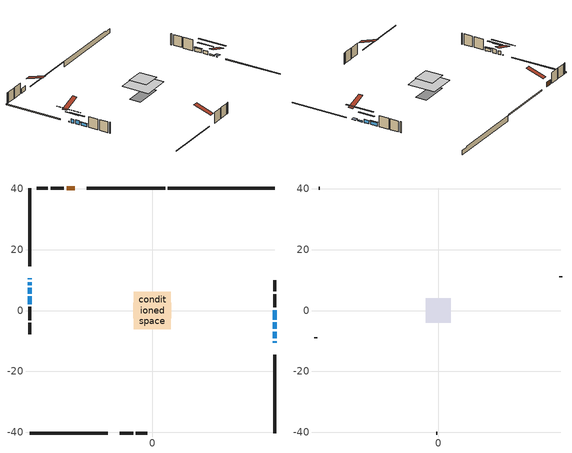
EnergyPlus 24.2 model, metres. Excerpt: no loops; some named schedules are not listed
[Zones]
conditioned space
 floor adiabatic (AdiabaticFloorConstruction): -6.1,-6.1 -6.1,6.1 6.1,6.1 6.1,-6.1 z3.2
 floor foundation (Slab1 construction): -6.24,-2.52 -6.24,2.52 6.24,2.52 6.24,-2.52 z-1.6
 wall outside (RimJoist1 construction): 4.21,40.19 -21.45,40.19 / -40.19,-40.19 -14.53,-40.19 / -40.19,40.19 -40.19,14.53 / 40.19,-40.19 40.19,-14.53 z0.76:1.06
 wall outside (AdiabaticWallConstruction 1): -25.39,40.19 -28.06,40.19 z0.76:2.79
 wall outside (AdiabaticWallConstruction): 40.19,-10.6 40.19,-10.03 z0.76:0.94; 40.19,-9.11 40.19,-6.97 z0.76:1.37; -40.19,10.6 -40.19,10.27 z0.76:1.08; -40.19,9.35 -40.19,8.33 z0.76:2.39; 40.19,-6.04 40.19,-3.91 z0.76:2.28; -40.19,7.4 -40.19,5.57 z0.76:2.59; 40.19,-2.98 40.19,0.1 z0.76:2.3; -40.19,4.64 -40.19,2.1 z0.76:2.03
 wall outside (Wall1 construction): -28.99,40.19 -33.29,40.19 / -10.59,-40.19 -6.29,-40.19 / -40.19,1.18 -40.19,-3.13 / 40.19,1.03 40.19,5.34 z0.76:5.64
 wall outside (Wall2 construction): -34.22,40.19 -37.93,40.19 / -5.36,-40.19 -1.65,-40.19 / -40.19,-4.06 -40.19,-7.77 / 40.19,6.26 40.19,9.98 z0.76:5.64
 wall foundation (FoundationWall1 construction): 5.14,40.19,-1.6 5.14,40.19,0.76 36.68,40.19,0.76 36.68,40.19,0.36 40.19,40.19,0.36 40.19,40.19,-1.6
 window (WindowConstruction 4): 40.19,-10.59 40.19,-10.03 z0.76:0.94
 window (WindowConstruction 6): 40.19,-9.11 40.19,-6.97 z0.76:1.37
 window (WindowConstruction 7): -40.19,10.59 -40.19,10.28 z0.76:1.08
 window (WindowConstruction 5): -40.19,9.35 -40.19,8.33 z0.76:2.38
 window (WindowConstruction): 40.19,-6.04 40.19,-3.91 z0.76:2.28
 window (WindowConstruction 1): -40.19,7.4 -40.19,5.57 z0.76:2.59
 window (WindowConstruction 2): 40.19,-2.98 40.19,0.1 z0.76:2.3
 window (WindowConstruction 3): -40.19,4.64 -40.19,2.1 z0.76:2.03
 door (Door): -25.39,40.19 -28.06,40.19 z0.76:2.79
 ceiling adiabatic (AdiabaticFloorConstruction): 6.1,-6.1 6.1,6.1 -6.1,6.1 -6.1,-6.1 z3.2
attic - vented
 floor to conditioned space (Floor1 construction Reversed): -4.05,-4.05 -4.05,4.05 4.05,4.05 4.05,-4.05 z5.64
 wall outside (Wall3 construction): -38.86,40.19 -39.26,40.19 / -0.72,-40.19 -0.32,-40.19 / -40.19,-8.7 -40.19,-9.09 / 40.19,10.91 40.19,11.3 z0.76:5.64
 roof outside (Roof1 construction): -24.46,40.19,5.64 -24.46,32.3,8.27 -22.38,32.3,8.27 -22.38,40.19,5.64; -11.52,-40.19,5.64 -11.52,-32.3,8.27 -13.6,-32.3,8.27 -13.6,-40.19,5.64; -40.19,11.52,5.64 -32.3,11.52,8.27 -32.3,13.6,8.27 -40.19,13.6,5.64; 40.19,-11.52,5.64 32.3,-11.52,8.27 32.3,-13.6,8.27 40.19,-13.6,5.64
shading: 40.19,-9.43 40.19,-11.2 41.41,-11.2 41.41,-9.43 z1.55; 40.19,-1.59 40.19,-14.49 40.6,-14.49 40.6,-1.59 z6.75; -40.19,4.9 -40.19,15.97 -40.6,15.97 -40.6,4.9 z6.46; -40.19,5.69 -40.19,11.99 -40.6,11.99 -40.6,5.69 z5.02; 40.19,-1.27 40.19,-8.68 40.6,-8.68 40.6,-1.27 z4.92; -40.19,2.93 -40.19,10.04 -40.6,10.04 -40.6,2.93 z5.23; 40.19,0.3 40.19,-3.18 40.6,-3.18 40.6,0.3 z2.5; -40.19,1.9 -40.19,4.84 -40.6,4.84 -40.6,1.9 z2.23
[Building]
Building 1: Terrain=Suburbs
[Site:Location]
Saskatoon Intl AP_SK: Latitude {deg}=52.17; Longitude {deg}=-106.7; Time Zone {hr}=-6; Elevation {m}=504; Keep Site Location Information=Yes
[Site:GroundTemperature:Shallow]
-3.29371, -5.9198, -6.13011, -4.88389, 0.118965, 5.09852, 9.41553, 12.1502, 12.3826, 10.1583, 5.95142, 1.12462
[Site:WaterMainsTemperature]
Calculation Method=Schedule; Temperature Schedule=mains temperature schedule
[Material] Roughness=Rough; Thermal Absorptance=0.9
Name | Thickness {m} | Conductivity {W/m-K} | Density {kg/m3} | Specific Heat {J/kg-K} | Solar Absorptance | Visible Absorptance
asphalt or fiberglass shingles | 0.00635 | 0.162714 | 1121.4 | 1465.45 | 0.84 | 0.84
ceiling loosefill ins | 0.254 | 0.0480833 | 16.02 | 1046.75 | 0.7 | 0.7
ceiling stud and cavity | 0.1397 | 0.103035 | 65.682 | 1177.47 | 0.7 | 0.7
concrete 4.0 in. | 0.1016 | 1.803125 | 2242.8 | 837.4 | 0.7 | 0.7
concrete 8.0 in. | 0.2032 | 1.803125 | 2242.8 | 837.4 | 0.7 | 0.7
door material | 0.04445 | 0.0451087 | 512.64 | 1214.23 | 0.7 | 0.7
floor covering | 0.0127 | 0.0433444 | 54.468 | 1339.84 | 0.6 | 0.6
floor rigid ins; wall rigid ins 1 | 0.512978 | 0.029427 | 32.04 | 1214.23 | 0.7 | 0.7
floor stud and cavity | 0.1397 | 1.75129 | 37.0049 | 1207.88 | 0.7 | 0.7
furniture material conditioned space 1 | 0.1524 | 0.115458 | 640.8 | 1214.23 | 0.6 | 0.6
gypsum board | 0.0127 | 0.160291 | 801 | 837.4 | 0.6 | 0.6
osb sheathing 0.5 in. | 0.0127 | 0.115458 | 512.64 | 1214.23 | 0.7 | 0.7
osb sheathing 0.75 in. | 0.01905 | 0.115458 | 512.64 | 1214.23 | 0.7 | 0.7
osb sheathing 2.0 in. | 0.0508 | 0.115458 | 512.64 | 1214.23 | 0.7 | 0.7
rim joist rigid ins; wall rigid ins | 0.051816 | 0.029427 | 32.04 | 1214.23 | 0.7 | 0.7
rim joist stud and cavity | 0.0508 | 0.0407728 | 125.044 | 1163.47 | 0.6 | 0.6
wall stud and cavity | 0.1397 | 0.216775 | 139.0536 | 1170.24 | 0.7 | 0.7
wall stud and cavity 1 | 0.1397 | 0.224124 | 139.0536 | 1170.24 | 0.7 | 0.7
wall stud and cavity 2 | 0.0889 | 6.1454 | 50.32683 | 1063.81 | 0.6 | 0.6
wall stud and cavity 3 | 0.0889 | 0.380278 | 52.3479 | 1209.89 | 0.7 | 0.7
wall stud and cavity 4 | 0.0889 | 0.391764 | 83.0341 | 1211.67 | 0.7 | 0.7
wood siding | 0.0254 | 0.102417 | 544.68 | 1172.36 | 0.4 | 0.4
wood siding 1 | 0.00254 | 0.102417 | 544.68 | 1172.36 | 0.4 | 0.4
wood siding 2; wood siding 3; wood siding 4 | 0.0254 | 0.102417 | 544.68 | 1172.36 | 0.7 | 0.7
[WindowMaterial:SimpleGlazingSystem]
Name | U-Factor {W/m2-K} | Solar Heat Gain Coefficient
WindowMaterial | 2.37511 | 0.65
WindowMaterial 1 | 2.370565 | 0.65
WindowMaterial 2 | 2.396116 | 0.64
WindowMaterial 3 | 2.76064 | 0.63
WindowMaterial 4 | 6.31337 | 0.49
WindowMaterial 5 | 4.15402 | 0.66
WindowMaterial 6 | 2.50457 | 0.6
WindowMaterial 7 | 2.99003 | 0.41
[Construction]
AdiabaticFloorConstruction: floor stud and cavity, floor rigid ins, osb sheathing 0.75 in., floor covering
AdiabaticWallConstruction: wood siding 3, wall rigid ins 1, wall stud and cavity 3, gypsum board
AdiabaticWallConstruction 1: wood siding 4, wall rigid ins 1, wall stud and cavity 3, gypsum board
Door: door material
Floor1 construction Reversed: gypsum board, ceiling stud and cavity, ceiling loosefill ins
FoundationWall1 construction: concrete 8.0 in.
furniture construction conditioned space 1: furniture material conditioned space 1
PartitionWallConstruction: gypsum board, wall stud and cavity 4, gypsum board
RimJoist1 construction: wood siding 2, rim joist rigid ins, osb sheathing 2.0 in., rim joist stud and cavity
Roof1 construction: asphalt or fiberglass shingles
Slab1 construction: concrete 4.0 in.
Wall1 construction: wood siding, wall rigid ins, osb sheathing 0.5 in., wall stud and cavity, gypsum board
Wall2 construction: wood siding, wall rigid ins, osb sheathing 0.5 in., wall stud and cavity 1, gypsum board
Wall3 construction: wood siding 1, wall stud and cavity 2
WindowConstruction: WindowMaterial
WindowConstruction 1: WindowMaterial 1
WindowConstruction 2: WindowMaterial 2
WindowConstruction 3: WindowMaterial 3
WindowConstruction 4: WindowMaterial 4
WindowConstruction 5: WindowMaterial 5
WindowConstruction 6: WindowMaterial 6
WindowConstruction 7: WindowMaterial 7
[Zone] Multiplier=1; Part of Total Floor Area=Yes
Name | Volume {m3}
attic - vented | 28.0414
conditioned space | 529.9
[Space]
Name | Zone | Volume {m3}
attic - vented 1 | attic - vented | 28.0414
conditioned space 1 | conditioned space | 529.9
[ZoneInfiltration:EffectiveLeakageArea]
infil attic - vented 1: Zone or Space=attic - vented 1; Schedule=Always On Discrete; Effective Air Leakage Area {cm2}=2251.2; Stack Coefficient=0.000522066; Wind Coefficient=1.54377e-05
[ZoneMixing]
whole house fan mix: Zone or Space=attic - vented; Schedule=Always On Continuous; Design Flow Rate Calculation Method=Flow/Zone; Design Flow Rate {m3/s}=0; Source Zone or Space=conditioned space
[SurfaceProperty:ExposedFoundationPerimeter]
Slab1: Exposed Perimeter Calculation Method=TotalExposedPerimeter; Total Exposed Perimeter {m}=35.053
[InternalMass] Zone or ZoneList=conditioned space; Space or SpaceList=conditioned space 1
Name | Construction | Surface Area {m2}
furniture mass conditioned space 1 | furniture construction conditioned space 1 | 84.8
partition wall mass | PartitionWallConstruction | 212
[Lights]
interior lighting: Zone or ZoneList or Space or SpaceList=conditioned space 1; Schedule=interior lighting schedule; Design Level Calculation Method=LightingLevel; Lighting Level {W}=343.2; Return Air Fraction=0; Fraction Radiant=0.6; Fraction Visible=0.2; Fraction Replaceable=1
[People]
occupants: Zone or ZoneList or Space or SpaceList=conditioned space 1; Number of People Schedule=occupants schedule; Number of People Calculation Method=People; Number of People=3; Fraction Radiant=0.314171; Sensible Heat Fraction=0.56303; Activity Level Schedule=occupants activity schedule; Carbon Dioxide Generation Rate {m3/s-W}=0; Enable ASHRAE 55 Comfort Warnings=No; Mean Radiant Temperature Calculation Type=EnclosureAveraged
[ElectricEquipment] Zone or ZoneList or Space or SpaceList=conditioned space 1; Design Level Calculation Method=EquipmentLevel
Name | Schedule | Design Level {W} | Fraction Latent | Fraction Radiant | Fraction Lost
clothes dryer | clothes dryer schedule | 140.772 | 0.015 | 0.081 | 0.85
clothes washer | clothes washer schedule | 32.1985 | 0.03 | 0.162 | 0.7
cooking range | cooking range schedule | 215.147 | 0.08 | 0.432 | 0.2
dishwasher | dishwasher schedule | 66.8632 | 0.3 | 0.18 | 0.4
fridge | fridge schedule | 72.9452 | 0 | 0.6 | 0
mech vent house fan | mech vent house fan schedule | 17.7 | 0 | 0 | 1
mech vent house fan cfis | mech vent house fan cfis schedule | 0 | 0 | 0 | 0
misc plug loads | misc plug loads schedule | 494.7 | 0.045 | 0.513 | 0.1
whole house fan | Always On Discrete | 0 | 0 | 0 | 1
[OtherEquipment] Zone or ZoneList or Space or SpaceList=conditioned space 1; Design Level Calculation Method=EquipmentLevel
Name | Fuel Type | Schedule | Design Level {W} | Fraction Latent | Fraction Radiant | Fraction Lost
clothes dryer 1 | Electricity | clothes dryer schedule | 0 | 0.015 | 0.081 | 0.85
cooking range 1 | Electricity | cooking range schedule | 0 | 0.08 | 0.432 | 0.2
general water use latent | None | general water use schedule | 62.594 | 1 | 0 | 0
general water use sensible | None | general water use schedule | -61.6891 | 0 | 0.6 | 0
mech vent house fan latent load | None | Always On Discrete | 0 | 1 | 0 | 0
mech vent house fan sensible load | None | Always On Discrete | 0 | 0 | 0 | 0
water heater energy adjustment1 | NaturalGas | Always On Discrete | 0.01 | 0 | 0 | 1
[ZoneInfiltration:DesignFlowRate] Zone or ZoneList or Space or SpaceList=conditioned space 1; Schedule=Always On Discrete; Design Flow Rate Calculation Method=Flow/Zone; Design Flow Rate {m3/s}=0
infil flow; natural vent flow; whole house fan flow
[AvailabilityManager:Scheduled]
furnace airloop Availability Manager: Schedule=Always On Discrete
[Foundation:Kiva]
Foundation Kiva 1: Initial Indoor Air Temperature {C}=21; Wall Height Above Grade {m}=0.760019; Wall Depth Below Slab {m}=0.2032
[Foundation:Kiva:Settings]
Soil Conductivity {W/m-K}=0.849921; Soil Density {kg/m3}=1842.3; Soil Specific Heat {J/kg-K}=418.7; Ground Solar Absorptivity=0.9; Ground Thermal Absorptivity=0.9; Ground Surface Roughness {m}=0.03; Far-Field Width {m}=40; Deep-Ground Boundary Condition=ZeroFlux; Deep-Ground Depth {m}=40; Minimum Cell Dimension {m}=0.2; Maximum Cell Growth Coefficient=3; Simulation Timestep=Timestep
[Exterior:Lights]
exterior lighting: Schedule=exterior lighting schedule; Design Level {W}=75.6
[EnergyManagementSystem:GlobalVariable]
furnace_airloop_Fan_RTF
infil_program_Qfan
infil_program_Qinf
natural_vent_program_Qnv
natural_vent_program_Qwhf
[EnergyManagementSystem:Sensor]
Name | Output:Variable or Output:Meter Index Key | Output:Variable or Output:Meter
airflow_gain | infil flow | Infiltration Sensible Heat Gain Energy
airflow_gain_1 | natural vent flow | Infiltration Sensible Heat Gain Energy
airflow_gain_2 | whole house fan flow | Infiltration Sensible Heat Gain Energy
airflow_loss | infil flow | Infiltration Sensible Heat Loss Energy
airflow_loss_1 | natural vent flow | Infiltration Sensible Heat Loss Energy
airflow_loss_2 | whole house fan flow | Infiltration Sensible Heat Loss Energy
clg_load_cond |  | Cooling:EnergyTransfer:Zone:CONDITIONED SPACE
clg_sp_s; clg_sp_s_1 | cooling setpoint | Schedule Value
clothes_dryer_exhaust_0_sch_s | clothes dryer exhaust 0 schedule | Schedule Value
cool_season | cooling season schedule | Schedule Value
htg_load_cond |  | Heating:EnergyTransfer:Zone:CONDITIONED SPACE
htg_sp_s; htg_sp_s_1 | heating setpoint | Schedule Value
ig_ee_conv | clothes dryer | Electric Equipment Convective Heating Energy
ig_ee_conv_2 | cooking range | Electric Equipment Convective Heating Energy
ig_ee_conv_4 | fridge | Electric Equipment Convective Heating Energy
ig_ee_conv_5 | misc plug loads | Electric Equipment Convective Heating Energy
ig_ee_conv_6 | whole house fan | Electric Equipment Convective Heating Energy
ig_ee_rad | clothes dryer | Electric Equipment Radiant Heating Energy
ig_ee_rad_2 | cooking range | Electric Equipment Radiant Heating Energy
ig_ee_rad_4 | fridge | Electric Equipment Radiant Heating Energy
ig_ee_rad_5 | misc plug loads | Electric Equipment Radiant Heating Energy
ig_ee_rad_6 | whole house fan | Electric Equipment Radiant Heating Energy
ig_lgt_conv | interior lighting | Lights Convective Heating Energy
ig_lgt_rad | interior lighting | Lights Radiant Heating Energy
ig_lgt_vis | interior lighting | Lights Visible Radiation Heating Energy
ig_oe_conv | clothes dryer 1 | Other Equipment Convective Heating Energy
ig_oe_conv_1 | cooking range 1 | Other Equipment Convective Heating Energy
ig_oe_conv_2 | general water use latent | Other Equipment Convective Heating Energy
ig_oe_conv_3 | general water use sensible | Other Equipment Convective Heating Energy
ig_oe_conv_4 | water heater energy adjustment1 | Other Equipment Convective Heating Energy
ig_oe_rad | clothes dryer 1 | Other Equipment Radiant Heating Energy
ig_oe_rad_1 | cooking range 1 | Other Equipment Radiant Heating Energy
ig_oe_rad_2 | general water use latent | Other Equipment Radiant Heating Energy
ig_oe_rad_3 | general water use sensible | Other Equipment Radiant Heating Energy
ig_oe_rad_4 | water heater energy adjustment1 | Other Equipment Radiant Heating Energy
ig_ppl_conv | occupants | People Convective Heating Energy
ig_ppl_rad | occupants | People Radiant Heating Energy
im_conv | furniture mass conditioned space 1 | Surface Inside Face Convection Heat Gain Energy
im_conv_1 | partition wall mass | Surface Inside Face Convection Heat Gain Energy
im_ig | furniture mass conditioned space 1 | Surface Inside Face Internal Gains Radiation Heat Gain Energy
im_ig_1 | partition wall mass | Surface Inside Face Internal Gains Radiation Heat Gain Energy
im_lgt | furniture mass conditioned space 1 | Surface Inside Face Lights Radiation Heat Gain Energy
im_lgt_1 | partition wall mass | Surface Inside Face Lights Radiation Heat Gain Energy
im_sol | furniture mass conditioned space 1 | Surface Inside Face Solar Radiation Heat Gain Energy
im_sol_1 | partition wall mass | Surface Inside Face Solar Radiation Heat Gain Energy
im_surf | furniture mass conditioned space 1 | Surface Inside Face Net Surface Thermal Radiation Heat Gain Energy
im_surf_1 | partition wall mass | Surface Inside Face Net Surface Thermal Radiation Heat Gain Energy
mv_conv | mech vent house fan | Electric Equipment Convective Heating Energy
mv_conv_1 | mech vent house fan cfis | Electric Equipment Convective Heating Energy
mv_conv_2 | mech vent house fan latent load | Other Equipment Convective Heating Energy
mv_conv_3 | mech vent house fan sensible load | Other Equipment Convective Heating Energy
mv_rad | mech vent house fan | Electric Equipment Radiant Heating Energy
mv_rad_1 | mech vent house fan cfis | Electric Equipment Radiant Heating Energy
mv_rad_2 | mech vent house fan latent load | Other Equipment Radiant Heating Energy
mv_rad_3 | mech vent house fan sensible load | Other Equipment Radiant Heating Energy
natural_vent_s | natural vent schedule | Schedule Value
out_pb_s |  | Site Outdoor Air Barometric Pressure
out_wt_s |  | Site Outdoor Air Humidity Ratio
site_vw_s |  | Site Wind Speed
ss_back_out | Window1 | Surface Window Shortwave from Zone Back Out Window Heat Transfer Rate
ss_back_out_1 | Window10 | Surface Window Shortwave from Zone Back Out Window Heat Transfer Rate
ss_back_out_2 | Window11 | Surface Window Shortwave from Zone Back Out Window Heat Transfer Rate
ss_back_out_3 | Window2 | Surface Window Shortwave from Zone Back Out Window Heat Transfer Rate
ss_back_out_4 | Window4 | Surface Window Shortwave from Zone Back Out Window Heat Transfer Rate
ss_back_out_5 | Window5 | Surface Window Shortwave from Zone Back Out Window Heat Transfer Rate
ss_back_out_6 | Window6 | Surface Window Shortwave from Zone Back Out Window Heat Transfer Rate
ss_back_out_7 | Window8 | Surface Window Shortwave from Zone Back Out Window Heat Transfer Rate
ss_conv | Door1 | Surface Inside Face Convection Heat Gain Energy
ss_conv_1 | Window1 | Surface Inside Face Convection Heat Gain Energy
ss_conv_2 | Window10 | Surface Inside Face Convection Heat Gain Energy
ss_conv_3 | Window11 | Surface Inside Face Convection Heat Gain Energy
ss_conv_4 | Window2 | Surface Inside Face Convection Heat Gain Energy
ss_conv_5 | Window4 | Surface Inside Face Convection Heat Gain Energy
ss_conv_6 | Window5 | Surface Inside Face Convection Heat Gain Energy
ss_conv_7 | Window6 | Surface Inside Face Convection Heat Gain Energy
ss_conv_8 | Window8 | Surface Inside Face Convection Heat Gain Energy
ss_ig | Door1 | Surface Inside Face Internal Gains Radiation Heat Gain Energy
ss_ig_1 | Window1 | Surface Inside Face Internal Gains Radiation Heat Gain Energy
ss_ig_2 | Window10 | Surface Inside Face Internal Gains Radiation Heat Gain Energy
ss_ig_3 | Window11 | Surface Inside Face Internal Gains Radiation Heat Gain Energy
ss_ig_4 | Window2 | Surface Inside Face Internal Gains Radiation Heat Gain Energy
ss_ig_5 | Window4 | Surface Inside Face Internal Gains Radiation Heat Gain Energy
ss_ig_6 | Window5 | Surface Inside Face Internal Gains Radiation Heat Gain Energy
ss_ig_7 | Window6 | Surface Inside Face Internal Gains Radiation Heat Gain Energy
ss_ig_8 | Window8 | Surface Inside Face Internal Gains Radiation Heat Gain Energy
ss_lgt | Door1 | Surface Inside Face Lights Radiation Heat Gain Energy
ss_sol | Door1 | Surface Inside Face Solar Radiation Heat Gain Energy
ss_surf | Door1 | Surface Inside Face Net Surface Thermal Radiation Heat Gain Energy
ss_surf_1 | Window1 | Surface Inside Face Net Surface Thermal Radiation Heat Gain Energy
ss_surf_2 | Window10 | Surface Inside Face Net Surface Thermal Radiation Heat Gain Energy
ss_surf_3 | Window11 | Surface Inside Face Net Surface Thermal Radiation Heat Gain Energy
ss_surf_4 | Window2 | Surface Inside Face Net Surface Thermal Radiation Heat Gain Energy
ss_surf_5 | Window4 | Surface Inside Face Net Surface Thermal Radiation Heat Gain Energy
ss_surf_6 | Window5 | Surface Inside Face Net Surface Thermal Radiation Heat Gain Energy
ss_surf_7 | Window6 | Surface Inside Face Net Surface Thermal Radiation Heat Gain Energy
ss_surf_8 | Window8 | Surface Inside Face Net Surface Thermal Radiation Heat Gain Energy
ss_trans_in | Window1 | Surface Window Transmitted Solar Radiation Rate
ss_trans_in_1 | Window10 | Surface Window Transmitted Solar Radiation Rate
ss_trans_in_2 | Window11 | Surface Window Transmitted Solar Radiation Rate
ss_trans_in_3 | Window2 | Surface Window Transmitted Solar Radiation Rate
ss_trans_in_4 | Window4 | Surface Window Transmitted Solar Radiation Rate
ss_trans_in_5 | Window5 | Surface Window Transmitted Solar Radiation Rate
ss_trans_in_6 | Window6 | Surface Window Transmitted Solar Radiation Rate
ss_trans_in_7 | Window8 | Surface Window Transmitted Solar Radiation Rate
ss_trans_out | Window1 | Surface Inside Face Initial Transmitted Diffuse Transmitted Out Window Solar Radiation Rate
ss_trans_out_1 | Window10 | Surface Inside Face Initial Transmitted Diffuse Transmitted Out Window Solar Radiation Rate
ss_trans_out_2 | Window11 | Surface Inside Face Initial Transmitted Diffuse Transmitted Out Window Solar Radiation Rate
ss_trans_out_3 | Window2 | Surface Inside Face Initial Transmitted Diffuse Transmitted Out Window Solar Radiation Rate
ss_trans_out_4 | Window4 | Surface Inside Face Initial Transmitted Diffuse Transmitted Out Window Solar Radiation Rate
ss_trans_out_5 | Window5 | Surface Inside Face Initial Transmitted Diffuse Transmitted Out Window Solar Radiation Rate
ss_trans_out_6 | Window6 | Surface Inside Face Initial Transmitted Diffuse Transmitted Out Window Solar Radiation Rate
ss_trans_out_7 | Window8 | Surface Inside Face Initial Transmitted Diffuse Transmitted Out Window Solar Radiation Rate
s_conv | Floor1 | Surface Inside Face Convection Heat Gain Energy
s_conv_1 | FoundationWall1 | Surface Inside Face Convection Heat Gain Energy
s_conv_10 | Wall1:180 | Surface Inside Face Convection Heat Gain Energy
s_conv_11 | Wall1:270 | Surface Inside Face Convection Heat Gain Energy
s_conv_12 | Wall1:90 | Surface Inside Face Convection Heat Gain Energy
s_conv_13 | Wall2:0 | Surface Inside Face Convection Heat Gain Energy
s_conv_14 | Wall2:180 | Surface Inside Face Convection Heat Gain Energy
s_conv_15 | Wall2:270 | Surface Inside Face Convection Heat Gain Energy
s_conv_16 | Wall2:90 | Surface Inside Face Convection Heat Gain Energy
s_conv_2 | inferred conditioned ceiling | Surface Inside Face Convection Heat Gain Energy
s_conv_3 | inferred conditioned floor | Surface Inside Face Convection Heat Gain Energy
s_conv_4 | RimJoist1:0 | Surface Inside Face Convection Heat Gain Energy
s_conv_5 | RimJoist1:180 | Surface Inside Face Convection Heat Gain Energy
s_conv_6 | RimJoist1:270 | Surface Inside Face Convection Heat Gain Energy
s_conv_7 | RimJoist1:90 | Surface Inside Face Convection Heat Gain Energy
s_conv_8 | Slab1 | Surface Inside Face Convection Heat Gain Energy
s_conv_9 | Wall1:0 | Surface Inside Face Convection Heat Gain Energy
s_ig | Floor1 | Surface Inside Face Internal Gains Radiation Heat Gain Energy
s_ig_1 | FoundationWall1 | Surface Inside Face Internal Gains Radiation Heat Gain Energy
s_ig_10 | Wall1:180 | Surface Inside Face Internal Gains Radiation Heat Gain Energy
s_ig_11 | Wall1:270 | Surface Inside Face Internal Gains Radiation Heat Gain Energy
s_ig_12 | Wall1:90 | Surface Inside Face Internal Gains Radiation Heat Gain Energy
s_ig_13 | Wall2:0 | Surface Inside Face Internal Gains Radiation Heat Gain Energy
s_ig_14 | Wall2:180 | Surface Inside Face Internal Gains Radiation Heat Gain Energy
s_ig_15 | Wall2:270 | Surface Inside Face Internal Gains Radiation Heat Gain Energy
s_ig_16 | Wall2:90 | Surface Inside Face Internal Gains Radiation Heat Gain Energy
s_ig_2 | inferred conditioned ceiling | Surface Inside Face Internal Gains Radiation Heat Gain Energy
s_ig_3 | inferred conditioned floor | Surface Inside Face Internal Gains Radiation Heat Gain Energy
s_ig_4 | RimJoist1:0 | Surface Inside Face Internal Gains Radiation Heat Gain Energy
s_ig_5 | RimJoist1:180 | Surface Inside Face Internal Gains Radiation Heat Gain Energy
s_ig_6 | RimJoist1:270 | Surface Inside Face Internal Gains Radiation Heat Gain Energy
s_ig_7 | RimJoist1:90 | Surface Inside Face Internal Gains Radiation Heat Gain Energy
s_ig_8 | Slab1 | Surface Inside Face Internal Gains Radiation Heat Gain Energy
s_ig_9 | Wall1:0 | Surface Inside Face Internal Gains Radiation Heat Gain Energy
s_lgt | Floor1 | Surface Inside Face Lights Radiation Heat Gain Energy
s_lgt_1 | FoundationWall1 | Surface Inside Face Lights Radiation Heat Gain Energy
s_lgt_10 | Wall1:180 | Surface Inside Face Lights Radiation Heat Gain Energy
s_lgt_11 | Wall1:270 | Surface Inside Face Lights Radiation Heat Gain Energy
s_lgt_12 | Wall1:90 | Surface Inside Face Lights Radiation Heat Gain Energy
s_lgt_13 | Wall2:0 | Surface Inside Face Lights Radiation Heat Gain Energy
s_lgt_14 | Wall2:180 | Surface Inside Face Lights Radiation Heat Gain Energy
s_lgt_15 | Wall2:270 | Surface Inside Face Lights Radiation Heat Gain Energy
s_lgt_16 | Wall2:90 | Surface Inside Face Lights Radiation Heat Gain Energy
s_lgt_2 | inferred conditioned ceiling | Surface Inside Face Lights Radiation Heat Gain Energy
s_lgt_3 | inferred conditioned floor | Surface Inside Face Lights Radiation Heat Gain Energy
s_lgt_4 | RimJoist1:0 | Surface Inside Face Lights Radiation Heat Gain Energy
s_lgt_5 | RimJoist1:180 | Surface Inside Face Lights Radiation Heat Gain Energy
s_lgt_6 | RimJoist1:270 | Surface Inside Face Lights Radiation Heat Gain Energy
s_lgt_7 | RimJoist1:90 | Surface Inside Face Lights Radiation Heat Gain Energy
s_lgt_8 | Slab1 | Surface Inside Face Lights Radiation Heat Gain Energy
s_lgt_9 | Wall1:0 | Surface Inside Face Lights Radiation Heat Gain Energy
s_sol | Floor1 | Surface Inside Face Solar Radiation Heat Gain Energy
s_sol_1 | FoundationWall1 | Surface Inside Face Solar Radiation Heat Gain Energy
s_sol_10 | Wall1:180 | Surface Inside Face Solar Radiation Heat Gain Energy
s_sol_11 | Wall1:270 | Surface Inside Face Solar Radiation Heat Gain Energy
s_sol_12 | Wall1:90 | Surface Inside Face Solar Radiation Heat Gain Energy
s_sol_13 | Wall2:0 | Surface Inside Face Solar Radiation Heat Gain Energy
s_sol_14 | Wall2:180 | Surface Inside Face Solar Radiation Heat Gain Energy
s_sol_15 | Wall2:270 | Surface Inside Face Solar Radiation Heat Gain Energy
s_sol_16 | Wall2:90 | Surface Inside Face Solar Radiation Heat Gain Energy
s_sol_2 | inferred conditioned ceiling | Surface Inside Face Solar Radiation Heat Gain Energy
s_sol_3 | inferred conditioned floor | Surface Inside Face Solar Radiation Heat Gain Energy
s_sol_4 | RimJoist1:0 | Surface Inside Face Solar Radiation Heat Gain Energy
s_sol_5 | RimJoist1:180 | Surface Inside Face Solar Radiation Heat Gain Energy
s_sol_6 | RimJoist1:270 | Surface Inside Face Solar Radiation Heat Gain Energy
s_sol_7 | RimJoist1:90 | Surface Inside Face Solar Radiation Heat Gain Energy
